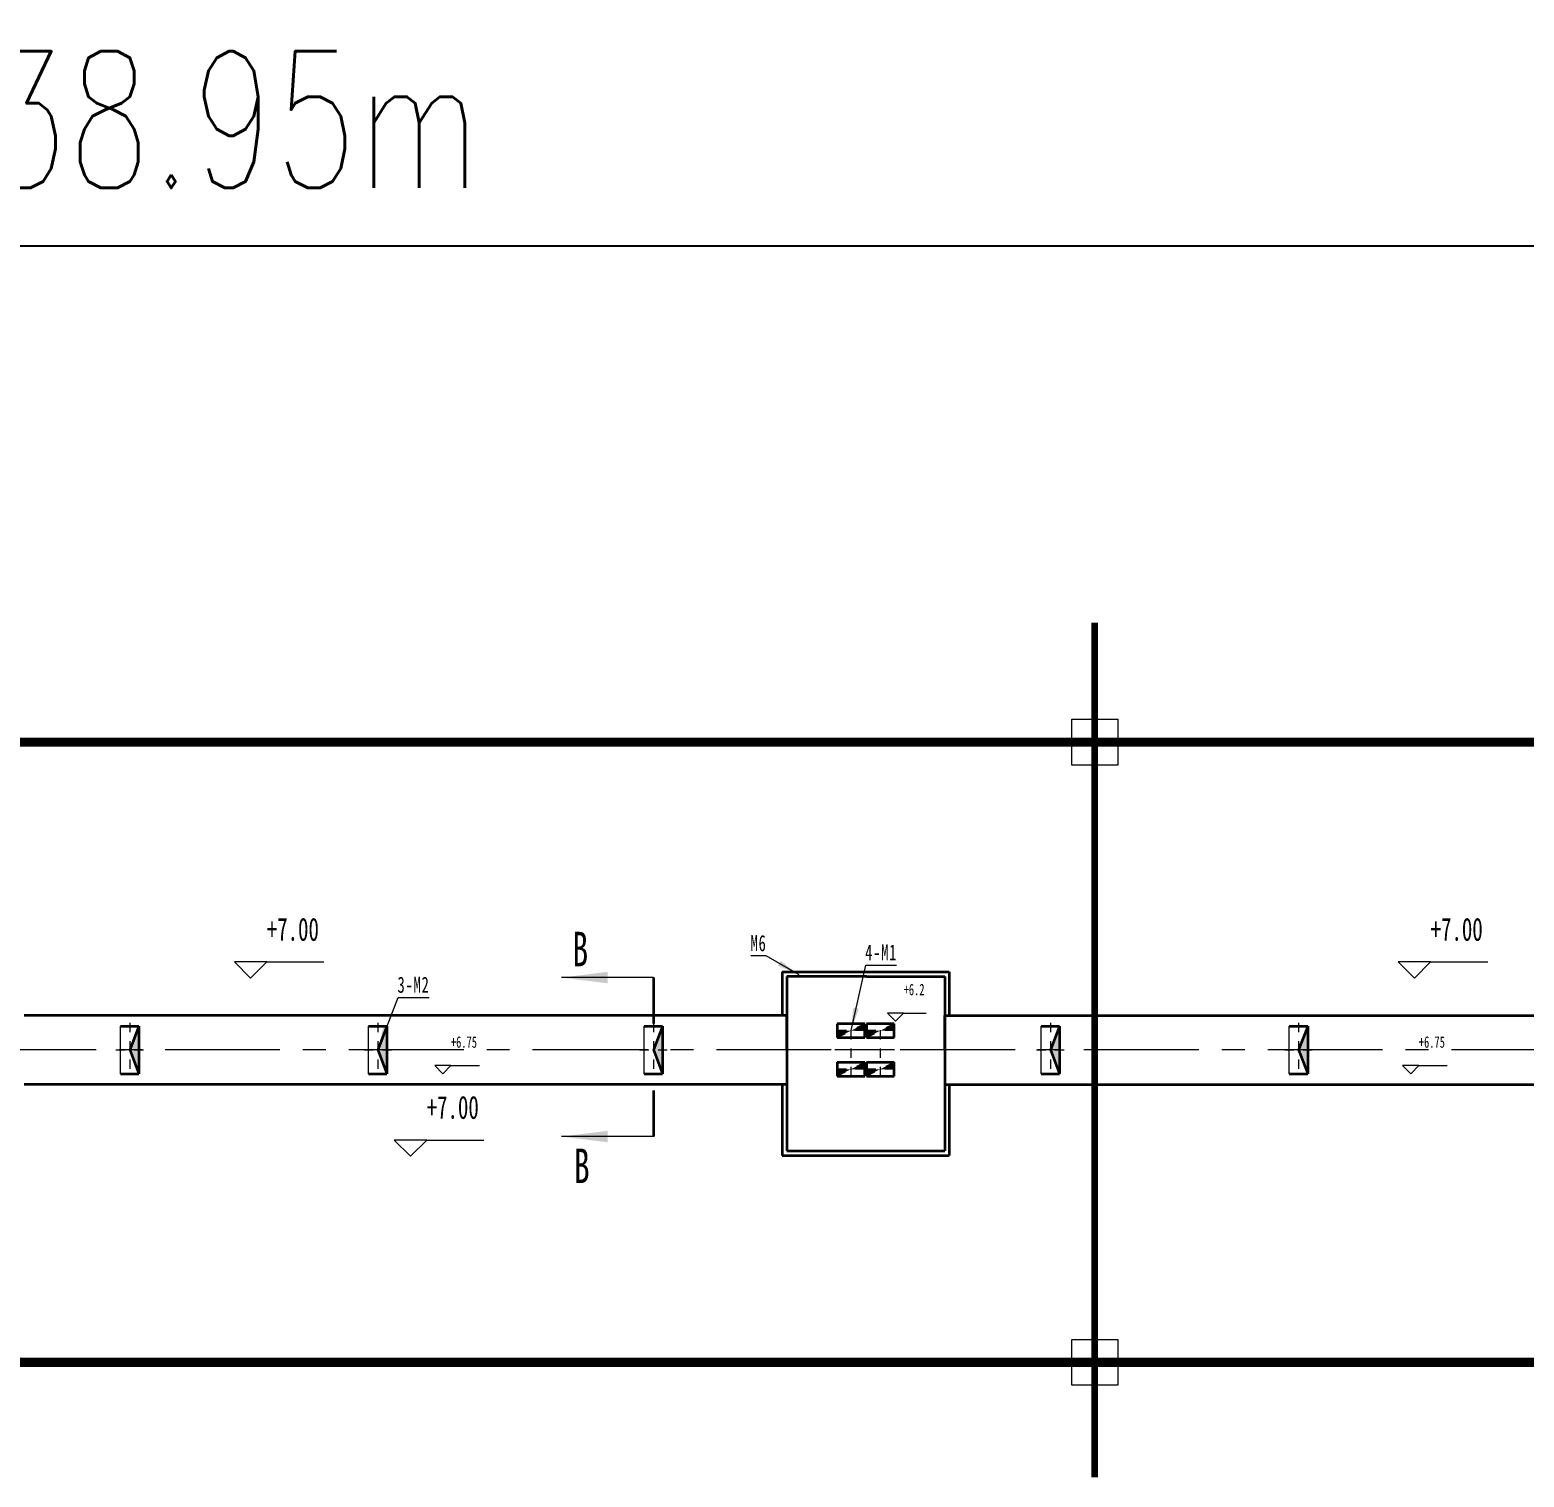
# Model space of a CAD drawing. Header units: metres. Extents: x 497148 to 498044, y 2998751 to 2999627.
# Drawn here: x 497550.75 to 497567.01, y 2999593.85 to 2999609.6 of the extents above; entities that cross this region are included whole.
import ezdxf
from ezdxf.enums import TextEntityAlignment as Align

# ---------------------------------------------------------------- set-up
doc = ezdxf.new("R2010")
doc.units = ezdxf.units.M
for name, pattern in [('CENTER', [2, 1.25, -0.25, 0.25, -0.25]), ('DASH', [0.35, 0.25, -0.1]), ('中心线', [6350, 1270, -952.5, 3175, -952.5]), ('点画线', [18, 12, -2, 2, -2]), ('虚线', [2, 1, -1])]:
    doc.linetypes.add(name, pattern=pattern)
doc.layers.add('PUB_DIM', color=3, linetype='Continuous')
doc.layers.add('点划线_绿色', color=1, linetype='Continuous')
for name, color, linetype, lineweight in [('S-柱', 6, 'Continuous', 9), ('中心线层', 1, 'CENTER', 9), ('尺寸线层', 3, 'Continuous', 18), ('桁架-管廊', 6, 'Continuous', 0), ('粗实线层', 7, 'Continuous', 35), ('细实线层', 7, 'Continuous', 18), ('虚线层', 6, '虚线', 18)]:
    doc.layers.add(name, color=color, linetype=linetype, lineweight=lineweight)
doc.styles.add('_TCH_DIM_T3', font='SIMPLEX', dxfattribs={"width": 0.705882, "bigfont": 'GBCBIG'})
doc.styles.add('标准', font='SimSun.ttf', dxfattribs={"width": 0.667})
doc.dimstyles.new('_TCH_ARCH_M_M&&1', dxfattribs={"dimtxt": 1.4875, "dimasz": 0.5, "dimexe": 1.25, "dimexo": 1.5, "dimgap": 0.63125, "dimtad": 1, "dimzin": 0, "dimdsep": 46, "dimtxsty": '_TCH_DIM_T3', "dimblk": 'ARCHTICK', "dimcen": 0.09, "dimclrt": 7, "dimazin": 2, "dimtfac": 1, "dimtix": 1, "dimtmove": 2, "dimatfit": 3, "dimfxl": 0, "dimtolj": 1, "dimtzin": 0, "dimarcsym": 0})

# ---------------------------------------------------------------- blocks, each defined once
blk = doc.blocks.new('BLOCK1583_2_1')
at = {"layer": '虚线层', "linetype": 'Continuous', "lineweight": 18}
for points in [[(-602, 283), (-527, 433), (-602, 433)], [(-182, 283), (-107, 433), (-182, 433)], [(-602, 283), (-677, 133), (-602, 133)], [(-182, 283), (-257, 133), (-182, 133)]]:
    blk.add_hatch(color=256, dxfattribs=at).paths.add_polyline_path(points, flags=0)
at = {"layer": '中心线层', "linetype": '点画线', "lineweight": 18}
for p, q in [((-602, 133), (-602, 433)), ((-602, 403), (-602, 433)), ((-182, 133), (-182, 433)), ((-182, 403), (-182, 433))]:
    blk.add_line(p, q, dxfattribs=at)
at = {"layer": '中心线层'}
blk.add_line((-107, 283), (-677, 283), dxfattribs=at)
at = {"layer": '粗实线层'}
for p, q in [((-677, 133), (-677, 433)), ((-677, 433), (-527, 433)), ((-527, 433), (-527, 133)), ((-257, 433), (-107, 433)), ((-257, 433), (-257, 133)), ((-107, 433), (-107, 133)), ((-527, 133), (-677, 133)), ((-107, 133), (-257, 133))]:
    blk.add_line(p, q, dxfattribs=at)
at = {"layer": '虚线层', "linetype": '虚线', "lineweight": 18}
for p, q in [((-527, 433), (-602, 283)), ((-107, 433), (-182, 283)), ((-677, 133), (-602, 283)), ((-257, 133), (-182, 283))]:
    blk.add_line(p, q, dxfattribs=at)
blk = doc.blocks.new('BLOCK1363110321')
at = {"layer": '粗实线层'}
h = blk.add_hatch(color=6, dxfattribs=at)
h.paths.add_polyline_path([(-334, 181), (-334, 102), (-334, -79), (-234, 181)], flags=0)
h.paths.add_polyline_path([(-334, 441), (-334, 219), (-334, 181), (-234, 181)], flags=0)
at = {"layer": '中心线层'}
for p, q in [((-234, -114), (-234, 476)), ((-84, 181), (-384, 181))]:
    blk.add_line(p, q, dxfattribs=at)
at = {"layer": '粗实线层', "linetype": 'Continuous', "lineweight": 35}
blk.add_line((-334, -79), (-334, 441), dxfattribs=at)
at = {"layer": '粗实线层'}
for p, q in [((-134, 441), (-334, 441)), ((-234, 181), (-334, 441)), ((-334, -79), (-234, 181)), ((-134, -79), (-334, -79))]:
    blk.add_line(p, q, dxfattribs=at)
at = {"layer": '细实线层', "linetype": 'Continuous'}
blk.add_line((-134, 441), (-134, -79), dxfattribs=at)
blk = doc.blocks.new('CAXBLOCK0')
at = {"layer": '尺寸线层', "color": 4, "linetype": 'Continuous'}
for p, q in [((-29998, 35317), (-30175, 35494)), ((-29822, 35494), (-30175, 35494)), ((-29998, 35317), (-29822, 35494)), ((-29822, 35494), (-29200, 35494))]:
    blk.add_line(p, q, dxfattribs=at)
at = {"layer": '尺寸线层', "color": 4, "linetype": 'Continuous', "style": '标准', "width": 0.667}
blk.add_text('+7.00', height=250, dxfattribs=at).set_placement((-29822, 35650), align=Align.BOTTOM_LEFT)
blk = doc.blocks.new('CAXBLOCK1')
at = {"layer": '尺寸线层', "color": 4, "linetype": 'Continuous'}
for p, q in [((-40924, 33379), (-41101, 33556)), ((-40748, 33556), (-41101, 33556)), ((-40924, 33379), (-40748, 33556)), ((-40748, 33556), (-40126, 33556))]:
    blk.add_line(p, q, dxfattribs=at)
at = {"layer": '尺寸线层', "color": 4, "linetype": 'Continuous', "style": '标准', "width": 0.667}
blk.add_text('+7.00', height=250, dxfattribs=at).set_placement((-40748, 33712), align=Align.BOTTOM_LEFT)
blk = doc.blocks.new('CAXBLOCK2')
at = {"layer": '尺寸线层', "color": 4, "linetype": 'Continuous'}
for p, q in [((-42665, 35317), (-42841, 35494)), ((-42488, 35494), (-42841, 35494)), ((-42665, 35317), (-42488, 35494)), ((-42488, 35494), (-41866, 35494))]:
    blk.add_line(p, q, dxfattribs=at)
at = {"layer": '尺寸线层', "color": 4, "linetype": 'Continuous', "style": '标准', "width": 0.667}
blk.add_text('+7.00', height=250, dxfattribs=at).set_placement((-42488, 35650), align=Align.BOTTOM_LEFT)
blk = doc.blocks.new('CAXBLOCK9')
at = {"layer": '尺寸线层', "color": 4, "linetype": 'Continuous'}
for p, q in [((-35645, 34849), (-35734, 34938)), ((-35557, 34938), (-35734, 34938)), ((-35645, 34849), (-35557, 34938)), ((-35557, 34938), (-35313, 34938))]:
    blk.add_line(p, q, dxfattribs=at)
at = {"layer": '尺寸线层', "color": 4, "linetype": 'Continuous', "style": '标准', "width": 0.667}
blk.add_text('+6.2', height=125, dxfattribs=at).set_placement((-35557, 35094), align=Align.BOTTOM_LEFT)
blk = doc.blocks.new('CAXBLOCK13')
at = {"layer": '尺寸线层', "color": 4, "linetype": 'Continuous'}
for p, q in [((-30039, 34278), (-30127, 34366)), ((-29950, 34366), (-30127, 34366)), ((-30039, 34278), (-29950, 34366)), ((-29950, 34366), (-29641, 34366))]:
    blk.add_line(p, q, dxfattribs=at)
at = {"layer": '尺寸线层', "color": 4, "linetype": 'Continuous', "style": '标准', "width": 0.667}
blk.add_text('+6.75', height=125, dxfattribs=at).set_placement((-29950, 34523), align=Align.BOTTOM_LEFT)
blk = doc.blocks.new('CAXBLOCK14')
at = {"layer": '尺寸线层', "color": 4, "linetype": 'Continuous'}
for p, q in [((-40572, 34278), (-40660, 34366)), ((-40484, 34366), (-40660, 34366)), ((-40572, 34278), (-40484, 34366)), ((-40484, 34366), (-40174, 34366))]:
    blk.add_line(p, q, dxfattribs=at)
at = {"layer": '尺寸线层', "color": 4, "linetype": 'Continuous', "style": '标准', "width": 0.667}
blk.add_text('+6.75', height=125, dxfattribs=at).set_placement((-40484, 34523), align=Align.BOTTOM_LEFT)
blk = doc.blocks.new('*X598')
at = {"layer": '尺寸线层'}
for points in [[(-1000, 1730), (-500, 1668), (-500, 1793)], [(-1000, 0), (-500, -62), (-500, 62)]]:
    blk.add_hatch(color=0, dxfattribs=at).paths.add_polyline_path(points, flags=0)
at = {"layer": '尺寸线层', "color": 0}
for p, q in [((0, 1730), (-1000, 1730)), ((0, 0), (-1000, 0))]:
    blk.add_line(p, q, dxfattribs=at)
at = {"layer": '尺寸线层', "color": 0, "linetype": 'Continuous', "lineweight": 35}
for p, q in [((0, 1730), (0, 1230)), ((0, 500), (0, 0))]:
    blk.add_line(p, q, dxfattribs=at)
at = {"layer": '尺寸线层', "color": 0, "char_height": 375, "width": 750, "attachment_point": 5, "line_spacing_factor": 1.15057, "style": '标准'}
for insert in [(-787, 2041), (-771, -319)]:
    blk.add_mtext('\\T1.1;B', dxfattribs=dict(at, insert=insert))
blk = doc.blocks.new('*X600')
at = {"layer": '尺寸线层', "linetype": 'Continuous'}
blk.add_hatch(color=4, dxfattribs=at).paths.add_polyline_path([(-328, -714), (-304, -464), (-243, -477)], flags=0)
at = {"layer": '尺寸线层', "color": 4, "linetype": 'Continuous'}
blk.add_line((-328, -714), (-168, 0), dxfattribs=at)
at = {"layer": '尺寸线层', "color": 4}
blk.add_line((-168, 0), (168, 0), dxfattribs=at)
at = {"layer": '尺寸线层', "color": 4, "insert": (0, 137), "char_height": 175, "width": 672.18, "attachment_point": 5, "line_spacing_factor": 1.15057, "style": '标准'}
blk.add_mtext('\\T1.1;4-M1', dxfattribs=at)
blk = doc.blocks.new('*X604')
at = {"layer": '尺寸线层', "linetype": 'Continuous'}
blk.add_hatch(color=4, dxfattribs=at).paths.add_polyline_path([(-389, -572), (-329, -327), (-270, -350)], flags=0)
at = {"layer": '尺寸线层', "color": 4, "linetype": 'Continuous'}
blk.add_line((-389, -572), (-169, 0), dxfattribs=at)
at = {"layer": '尺寸线层', "color": 4}
blk.add_line((-169, 0), (169, 0), dxfattribs=at)
at = {"layer": '尺寸线层', "color": 4, "insert": (0, 137), "char_height": 175, "width": 677.4, "attachment_point": 5, "line_spacing_factor": 1.15057, "style": '标准'}
blk.add_mtext('\\T1.1;3-M2', dxfattribs=at)
blk = doc.blocks.new('*X608')
at = {"layer": '尺寸线层', "linetype": 'Continuous'}
blk.add_hatch(color=4, dxfattribs=at).paths.add_polyline_path([(442, -206), (209, -108), (240, -54)], flags=0)
at = {"layer": '尺寸线层', "color": 4}
blk.add_line((83, 0), (-83, 0), dxfattribs=at)
at = {"layer": '尺寸线层', "color": 4, "linetype": 'Continuous'}
blk.add_line((442, -206), (83, 0), dxfattribs=at)
at = {"layer": '尺寸线层', "color": 4, "insert": (0, 137), "char_height": 175, "width": 350, "attachment_point": 5, "line_spacing_factor": 1.15057, "style": '标准'}
blk.add_mtext('\\T1.1;M6', dxfattribs=at)
blk = doc.blocks.new('A$Ce080179e')
at = {"layer": '中心线层'}
for p, q in [((67.971, 18.9), (3.296, 18.9)), ((36.659, 18.9), (36.011, 18.9))]:
    blk.add_line(p, q, dxfattribs=at)
at = {"layer": '桁架-管廊', "linetype": 'DASH', "const_width": 0.1}
blk.add_lwpolyline([(10.641, 15.5), (10.641, 22.25), (48.286, 22.25), (48.286, 15.5)], close=True, dxfattribs=at)
at = {"layer": '粗实线层', "lineweight": 35}
for p, q in [((35.436, 19.75), (37.256, 19.75)), ((35.436, 19.75), (35.436, 19.275)), ((36.356, 19.7), (35.486, 19.7)), ((35.486, 19.7), (35.486, 17.8)), ((36.356, 19.7), (37.206, 19.7)), ((37.206, 19.7), (37.206, 17.8)), ((37.256, 19.75), (37.256, 19.275)), ((35.436, 18.525), (35.436, 17.75)), ((37.256, 18.525), (37.256, 17.75)), ((35.436, 17.75), (37.256, 17.75)), ((35.486, 17.8), (37.206, 17.8))]:
    blk.add_line(p, q, dxfattribs=at)
at = {"layer": '粗实线层'}
for p, q in [((35.486, 19.275), (27.186, 19.275)), ((35.486, 18.9), (35.486, 19.275)), ((37.206, 18.9), (37.206, 19.275)), ((37.206, 19.275), (45.506, 19.275)), ((35.486, 18.525), (27.186, 18.525)), ((37.206, 18.525), (45.506, 18.525))]:
    blk.add_line(p, q, dxfattribs=at)
at = {"layer": '中心线层', "xscale": 0.001, "yscale": 0.001, "zscale": 0.001, "rotation": 180}
for p in [(28.102, 19.081), (30.802, 19.081), (33.802, 19.081), (38.122, 19.081), (40.822, 19.081)]:
    blk.add_blockref('BLOCK1363110321', p, dxfattribs=at)
at = {"layer": '尺寸线层', "color": 4, "linetype": 'Continuous', "xscale": 0.001, "yscale": 0.001, "zscale": 0.001}
for name in ['CAXBLOCK2', 'CAXBLOCK0', 'CAXBLOCK9', 'CAXBLOCK14', 'CAXBLOCK13', 'CAXBLOCK1']:
    blk.add_blockref(name, (72.316, -15.637), dxfattribs=at)
at = {"layer": '尺寸线层', "color": 4, "xscale": 0.001, "yscale": 0.001, "zscale": 0.001}
blk.add_blockref('*X598', (34.036, 17.957), dxfattribs=at)
at = {"layer": '尺寸线层', "xscale": 0.001, "yscale": 0.001, "zscale": 0.001}
for name, p in [('*X608', (35.18, 19.924)), ('*X600', (36.514, 19.824)), ('*X604', (31.425, 19.471))]:
    blk.add_blockref(name, p, dxfattribs=at)
at = {"layer": '虚线层', "xscale": -0.001, "yscale": 0.001, "zscale": 0.001, "rotation": 90}
for p in [(36.469, 18.508), (36.789, 18.508)]:
    blk.add_blockref('BLOCK1583_2_1', p, dxfattribs=at)
blk = doc.blocks.new('混凝土-矩形-柱 - 500 x 500 mm-1101752-F1一层 工作_464')
at = {"layer": 'S-柱'}
blk.add_lwpolyline([(-250, -250), (-250, 250), (250, 250), (250, -250), (-250, -250)], close=True, dxfattribs=at)
blk = doc.blocks.new('A$Ca9a93b5c')
at = {"layer": '点划线_绿色', "linetype": '中心线', "lineweight": 200}
for p, q in [((175.85, 131.82), (175.85, 141.12)), ((147.25, 139.82), (187.455, 139.82)), ((147.25, 133.07), (187.455, 133.07))]:
    blk.add_line(p, q, dxfattribs=at)
at = {"layer": 'S-柱', "xscale": 0.001, "yscale": 0.001, "zscale": 0.001}
for p in [(175.85, 139.82), (175.85, 133.07)]:
    blk.add_blockref('混凝土-矩形-柱 - 500 x 500 mm-1101752-F1一层 工作_464', p, dxfattribs=at)
blk = doc.blocks.new('_ArchTick')
at = {"color": 0, "linetype": 'ByBlock', "const_width": 0.4}
blk.add_lwpolyline([(-0.5, -0.5), (0.5, 0.5)], dxfattribs=at)
blk = doc.blocks.new('*D626')
at = {"layer": 'Defpoints', "color": 0, "transparency": 16777216}
for p in [(497572.434, 2999607.25), (497533.487, 2999603.376), (497572.434, 2999603.376)]:
    blk.add_point(p, dxfattribs=at)
at = {"layer": 'PUB_DIM', "color": 0, "lineweight": -2, "transparency": 16777216}
for p, q in [((497533.487, 2999604.876), (497533.487, 2999608.5)), ((497572.434, 2999604.876), (497572.434, 2999608.5)), ((497533.487, 2999607.25), (497572.434, 2999607.25))]:
    blk.add_line(p, q, dxfattribs=at)
at = {"layer": 'PUB_DIM', "color": 0, "lineweight": -2, "transparency": 16777216, "xscale": 0.5, "yscale": 0.5, "zscale": 0.5, "rotation": 180}
blk.add_blockref('_ArchTick', (497533.487, 2999607.25), dxfattribs=at)
at = {"layer": 'PUB_DIM', "color": 0, "lineweight": -2, "transparency": 16777216, "xscale": 0.5, "yscale": 0.5, "zscale": 0.5}
blk.add_blockref('_ArchTick', (497572.434, 2999607.25), dxfattribs=at)
at = {"layer": 'PUB_DIM', "color": 7, "transparency": 16777216, "insert": (497552.961, 2999608.625), "char_height": 1.4875, "attachment_point": 5, "style": '_TCH_DIM_T3'}
blk.add_mtext('\\A1;38.95m', dxfattribs=at)

msp = doc.modelspace()

# ---------------------------------------------------------------- block references
for name, p in [('A$Ce080179e', (497523.498, 2999579.599)), ('A$Ca9a93b5c', (497386.487, 2999462.029))]:
    msp.add_blockref(name, p)

# ---------------------------------------------------------------- dimensions: what is measured, and where the dimension line sits
at = {"layer": 'PUB_DIM'}
dim = msp.add_linear_dim(base=(497572.434, 2999607.25), p1=(497533.487, 2999603.376), p2=(497572.434, 2999603.376), dimstyle='_TCH_ARCH_M_M&&1', override={"dimpost": 'm'}, dxfattribs=at)
dim.commit()
dim.dimension.update_dxf_attribs({"geometry": '*D626', "text_midpoint": (497552.961, 2999608.625)})

doc.saveas('drawing.dxf')
